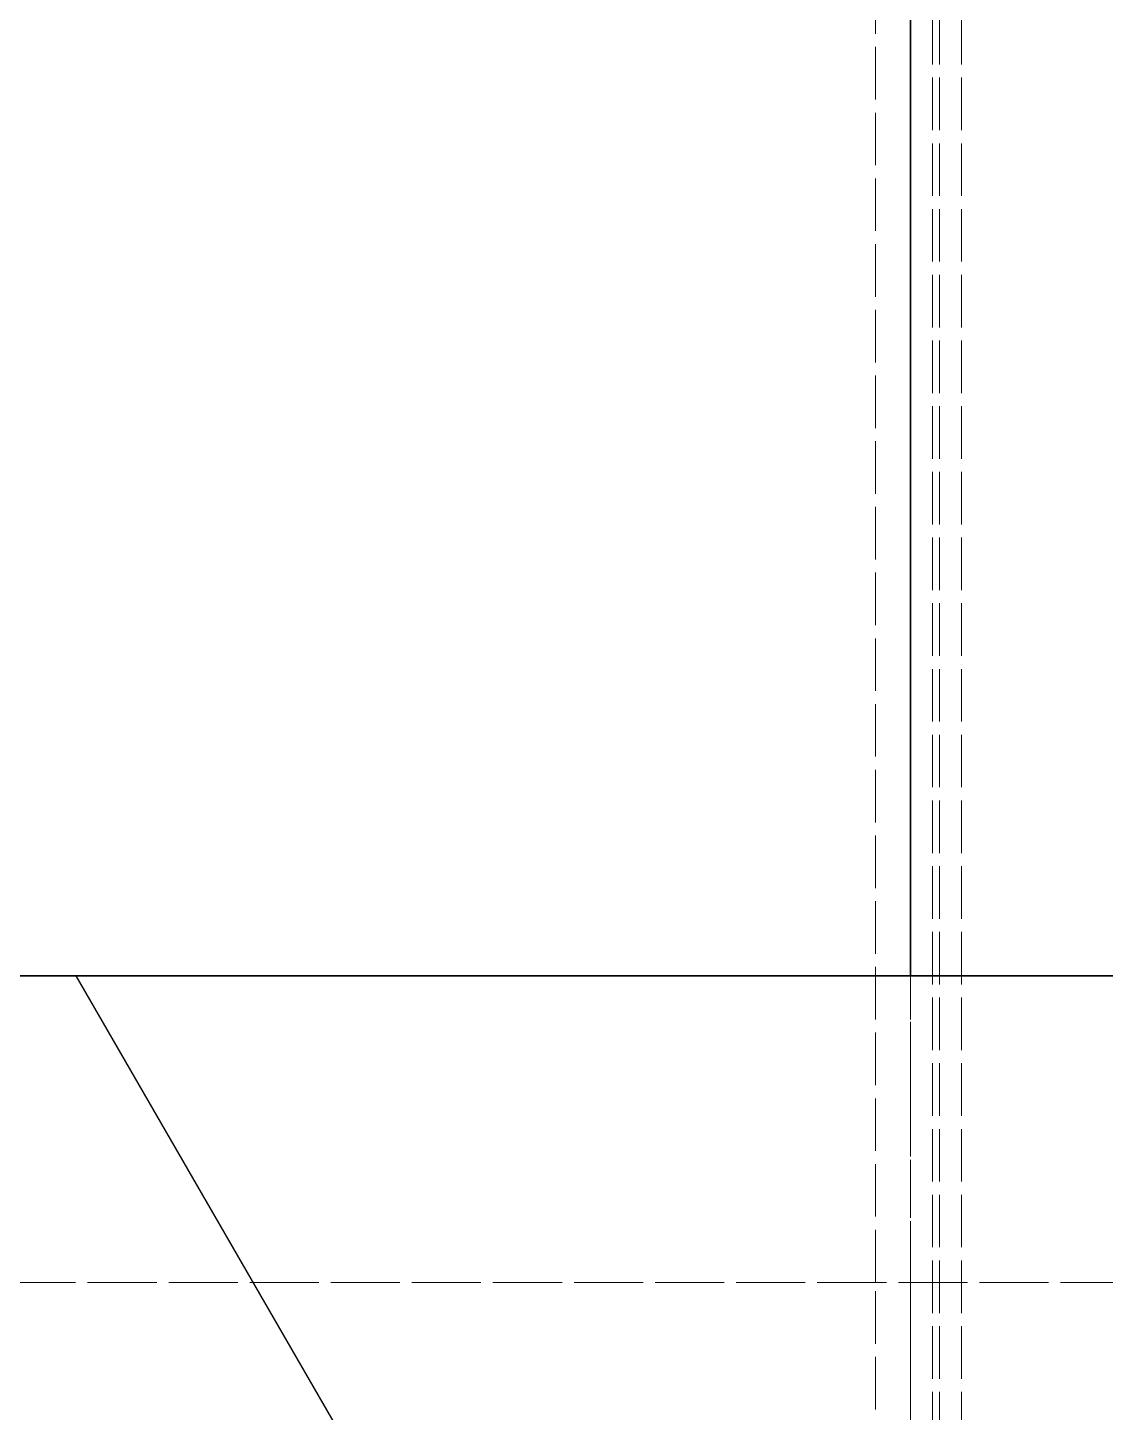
# Model space of a CAD drawing. Header units: millimetres. Extents: x 12184 to 41592, y 8990 to 29785.
# Drawn here: x 22573.2 to 22819.1, y 17277.4 to 17593.5 of the extents above; entities that cross this region are included whole.
import ezdxf

# ---------------------------------------------------------------- set-up
doc = ezdxf.new("R2010")
doc.units = ezdxf.units.MM
doc.linetypes.add('DASHDOT', pattern=[18.5, 12, -3, 0.5, -3])
doc.linetypes.add('DASHED', pattern=[15, 12, -3])

# ---------------------------------------------------------------- blocks, each defined once
blk = doc.blocks.new('A$C55E021B5')
at = {"color": 7, "linetype": 'DASHED', "lineweight": 13}
for p, q in [((708.36, 2140.5), (708.36, 0.5)), ((713.35, 2140.5), (713.35, 0.5)), ((715, 2140.5), (715, 0.5)), ((728, 1070.5), (728, 2074.5)), ((720, 1070.5), (720, 1972.93)), ((720, 1968.48), (720, 172.52)), ((720, 168.07), (720, 1070.5)), ((728, 66.5), (728, 1070.5))]:
    blk.add_line(p, q, dxfattribs=at)
at = {"color": 7, "lineweight": 35}
blk.add_line((720, 2070.5), (720, 1140.5), dxfattribs=at)
at = {"color": 7, "lineweight": 35, "ltscale": 0.091666}
blk.add_line((664.76, 1140.5), (719.76, 1140.5), dxfattribs=at)
at = {"color": 7, "lineweight": 35, "ltscale": 0.466666}
blk.add_line((999.76, 1140.5), (719.76, 1140.5), dxfattribs=at)
at = {"color": 7, "linetype": 'DASHED', "lineweight": 13, "ltscale": 0.233333}
blk.add_line((720, 1140.5), (720, 1000.5), dxfattribs=at)
at = {"color": 7, "lineweight": 13, "ltscale": 0.26943}
blk.add_line((910.41, 1140.5), (829.58, 1000.5), dxfattribs=at)
at = {"color": 7, "linetype": 'DASHDOT', "lineweight": 13}
for p, q in [((451.76, 1070.5), (1267.76, 1070.5)), ((1440.5, 1070.5), (654.5, 1070.5))]:
    blk.add_line(p, q, dxfattribs=at)
blk = doc.blocks.new('1')
at = {"color": 7, "linetype": 'DASHED', "lineweight": 13}
for p, q in [((22779.65, 18377.1), (22779.65, 16237.1)), ((22781.3, 18377.1), (22781.3, 16237.1)), ((22786.29, 18377.1), (22786.29, 16237.1)), ((22766.65, 17307.1), (22766.65, 18311.1)), ((22774.65, 17307.1), (22774.65, 18209.54)), ((22774.65, 18205.09), (22774.65, 16409.12)), ((22766.65, 16303.1), (22766.65, 17307.1)), ((22774.65, 16404.67), (22774.65, 17307.1))]:
    blk.add_line(p, q, dxfattribs=at)
at = {"color": 7, "lineweight": 35}
blk.add_line((22774.65, 18307.1), (22774.65, 17377.1), dxfattribs=at)
at = {"color": 7, "lineweight": 35, "ltscale": 0.466666}
blk.add_line((22494.89, 17377.1), (22774.89, 17377.1), dxfattribs=at)
at = {"color": 7, "lineweight": 13, "ltscale": 0.26943}
blk.add_line((22584.23, 17377.1), (22665.06, 17237.1), dxfattribs=at)
at = {"color": 7, "linetype": 'DASHED', "lineweight": 13, "ltscale": 0.233333}
blk.add_line((22774.65, 17377.1), (22774.65, 17237.1), dxfattribs=at)
at = {"color": 7, "lineweight": 35, "ltscale": 0.091666}
blk.add_line((22829.89, 17377.1), (22774.89, 17377.1), dxfattribs=at)
at = {"color": 7, "linetype": 'DASHDOT', "lineweight": 13}
for p, q in [((22054.15, 17307.1), (22840.15, 17307.1)), ((23042.89, 17307.1), (22226.89, 17307.1))]:
    blk.add_line(p, q, dxfattribs=at)
at = {"xscale": -1}
blk.add_blockref('A$C55E021B5', (23494.65, 16236.6), dxfattribs=at)

msp = doc.modelspace()

# ---------------------------------------------------------------- block references
msp.add_blockref('1', (0, 0))

doc.saveas('drawing.dxf')
